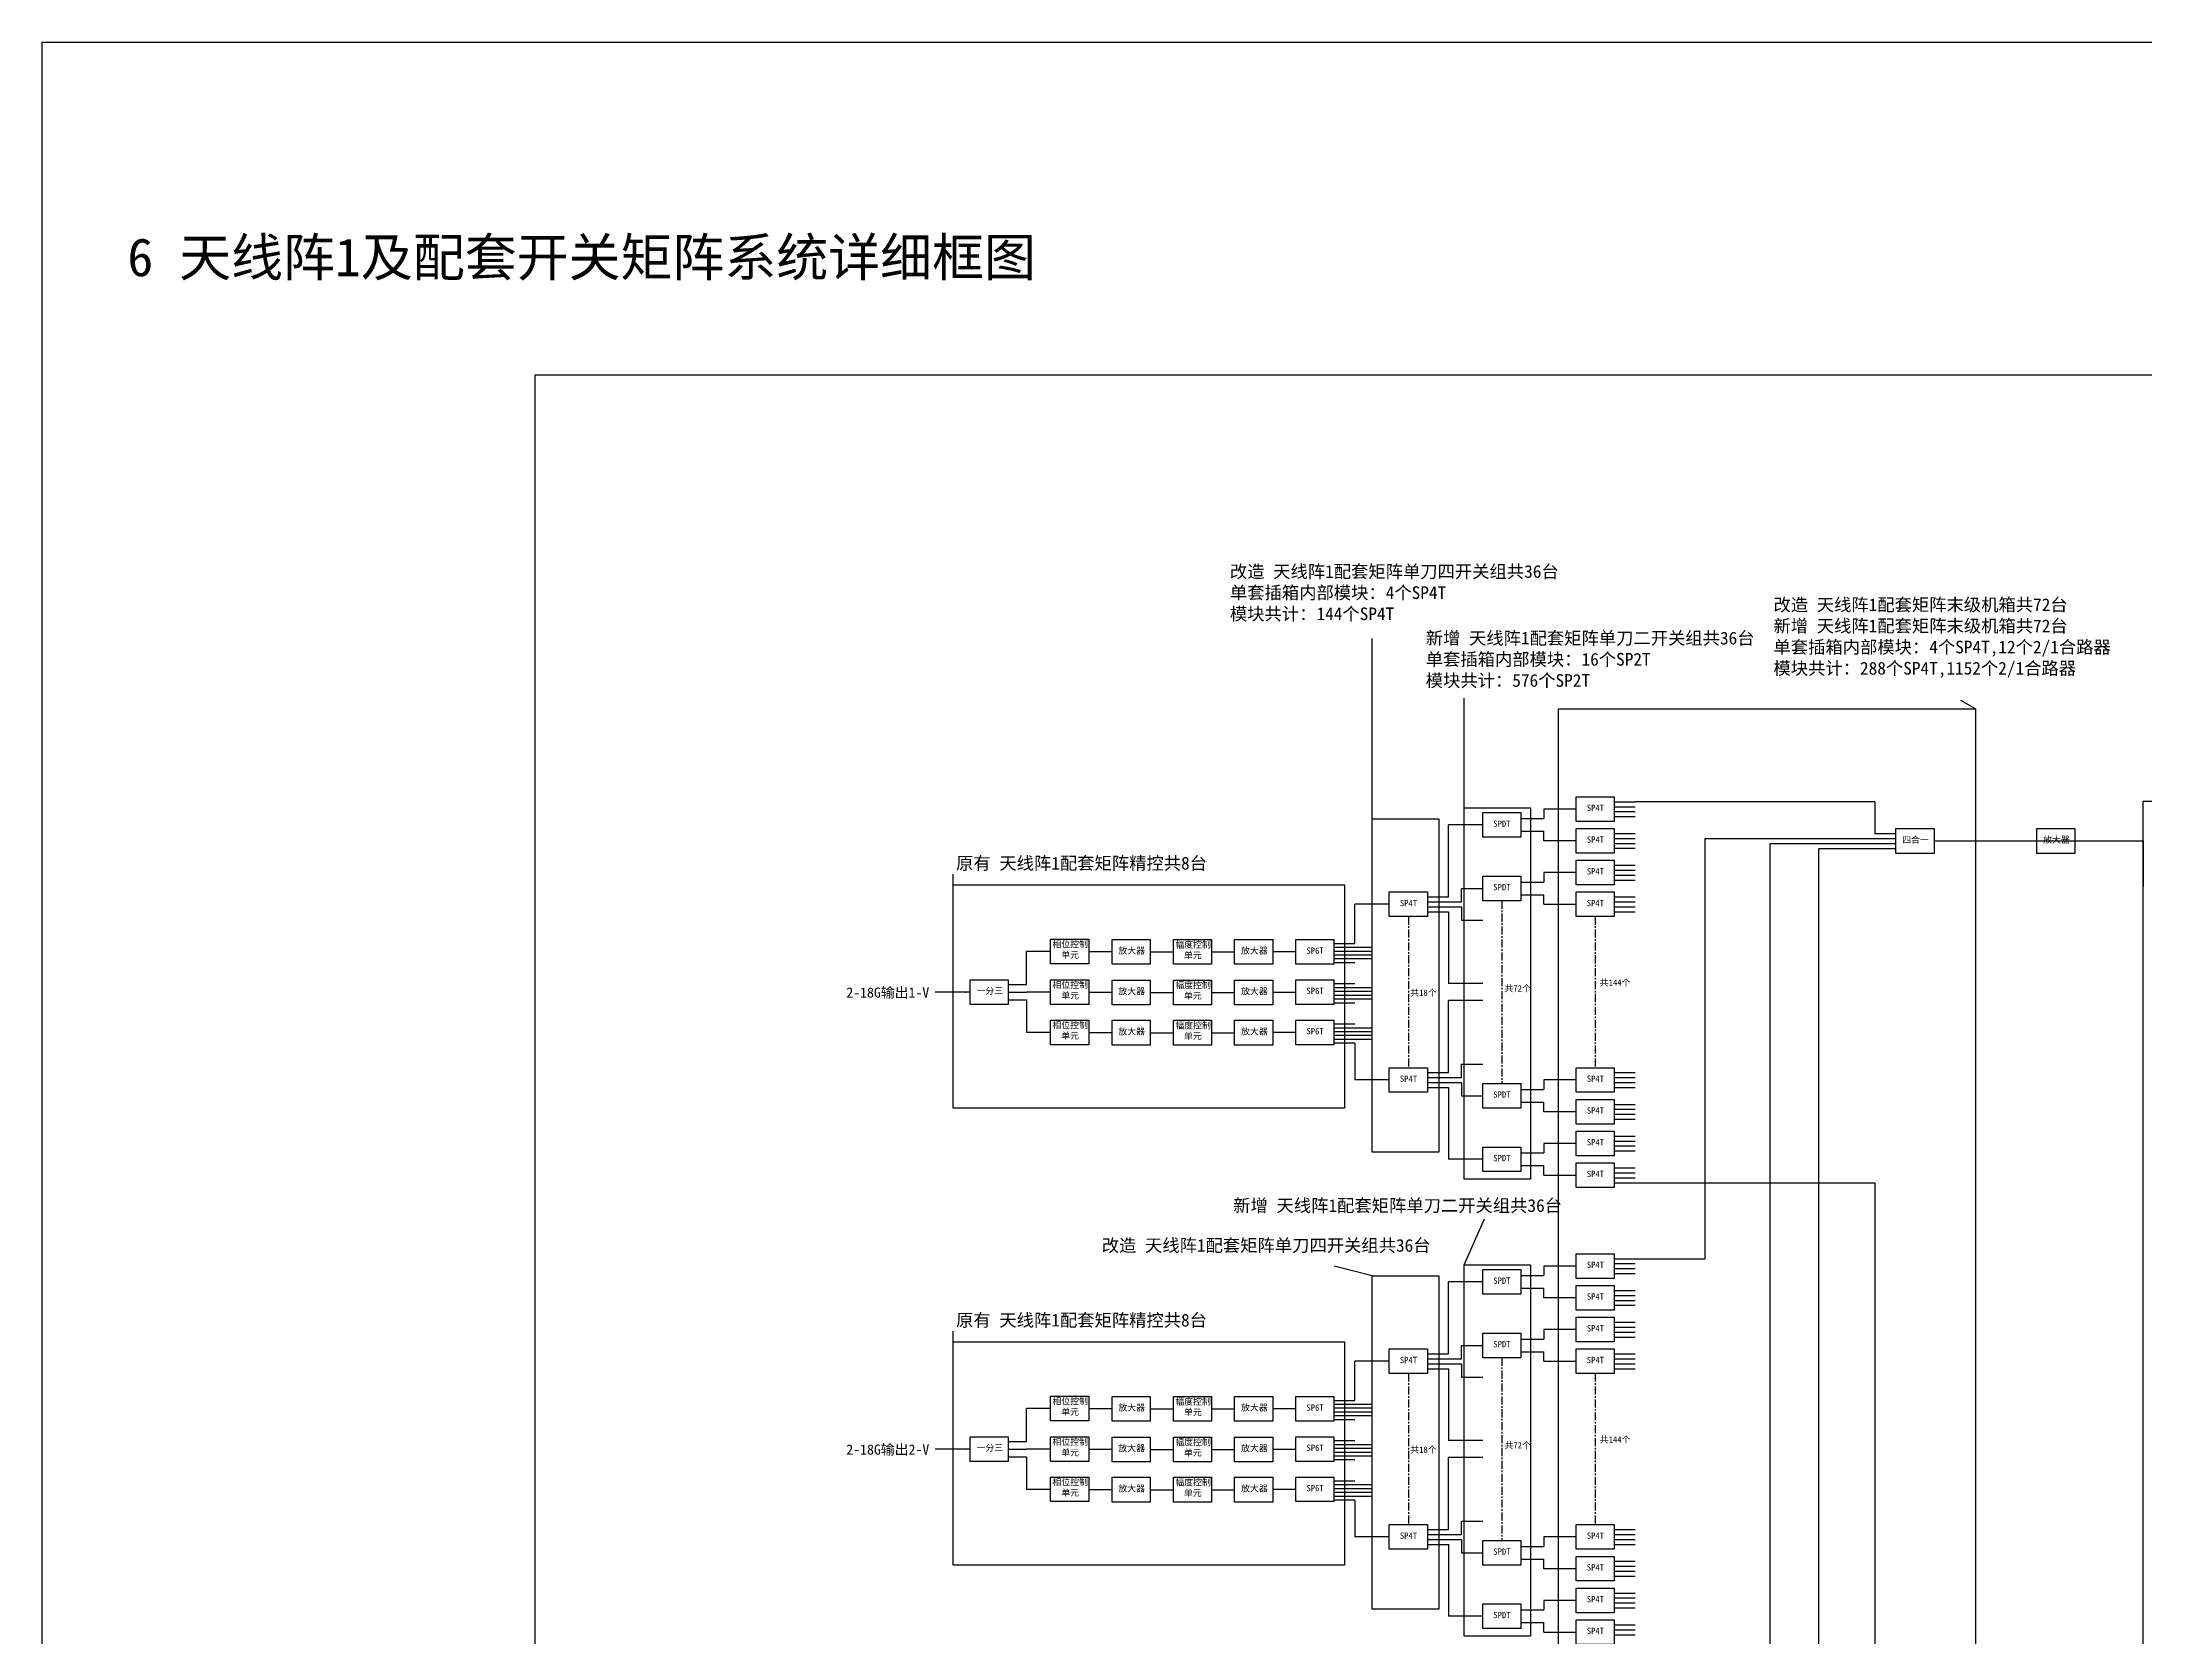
# Model space of a CAD drawing. Header units: millimetres. Extents: x 19126 to 29773, y -13344 to -11046.
# Drawn here: x 22401 to 24059, y -12304 to -11046 of the extents above; entities that cross this region are included whole.
import ezdxf
from ezdxf import colors
from ezdxf.entities.mleader import LeaderData, LeaderLine
from ezdxf.math import Vec2, Vec3

# ---------------------------------------------------------------- set-up
doc = ezdxf.new("R2010")
doc.units = ezdxf.units.MM
doc.linetypes.add('CENTER', pattern=[10.16, 6.35, -1.27, 1.27, -1.27])
for name, color, linetype in [('217-320连线', 2, 'Continuous'), ('中心线', 211, 'CENTER'), ('图层1', 7, 'Continuous'), ('尺寸线', 6, 'Continuous'), ('框线分割', 6, 'Continuous'), ('连线', 7, 'Continuous')]:
    doc.layers.add(name, color=color, linetype=linetype)
doc.styles.get("Standard").update_dxf_attribs({"font": ''})
doc.styles.get('Standard').set_extended_font_data('SimSun')

msp = doc.modelspace()

# ---------------------------------------------------------------- linework, layer by layer
at = {"color": 0}
for p, q in [((23711.9, -11673.8), (23862.2, -11673.8)), ((23763.1, -12364.8), (23763.1, -11677.7)), ((23763.1, -11677.7), (23862.2, -11677.7)), ((23801.5, -11681.6), (23862.2, -11681.6)), ((23520, -11723.7), (23520, -11713.1)), ((23520, -11713.1), (23536.6, -11713.1)), ((23520, -11727.5), (23520, -11738.1)), ((23584.8, -11725.6), (23610.2, -11725.6)), ((23520, -11738.1), (23536.6, -11738.1)), ((23520, -11862.1), (23520, -11851.5)), ((23520, -11851.5), (23536.6, -11851.5)), ((23520, -11865.9), (23520, -11876.5)), ((23520, -11876.5), (23536.6, -11876.5)), ((23584.8, -11939), (23610.2, -11939)), ((23520, -12083.7), (23520, -12073.1)), ((23520, -12073.1), (23536.6, -12073.1)), ((23520, -12087.5), (23520, -12098.1)), ((23520, -12098.1), (23536.6, -12098.1)), ((23584.8, -12085.6), (23610.2, -12085.6)), ((23520, -12222.1), (23520, -12211.5)), ((23520, -12211.5), (23536.6, -12211.5)), ((23520, -12225.9), (23520, -12236.5)), ((23520, -12236.5), (23536.6, -12236.5)), ((23584.8, -12299), (23610.2, -12299))]:
    msp.add_line(p, q, dxfattribs=at)
for p, q in [((23196.1, -11762.8), (23177.1, -11762.8)), ((23226.1, -11762.8), (23244.5, -11762.8)), ((23274.5, -11763.1), (23292.8, -11763.1)), ((23322.8, -11763.1), (23341.1, -11763.1)), ((23226.1, -11794.8), (23244.5, -11794.8)), ((23274.5, -11795.1), (23292.8, -11795.1)), ((23322.8, -11795.1), (23341.1, -11795.1)), ((23226.1, -11826.5), (23244.5, -11826.5)), ((23274.5, -11826.8), (23292.8, -11826.8)), ((23322.8, -11826.8), (23341.1, -11826.8)), ((23196.1, -12122.8), (23177.1, -12122.8)), ((23226.1, -12122.8), (23244.5, -12122.8)), ((23274.5, -12123.1), (23292.8, -12123.1)), ((23322.8, -12123.1), (23341.1, -12123.1)), ((23226.1, -12154.8), (23244.5, -12154.8)), ((23274.5, -12155.1), (23292.8, -12155.1)), ((23322.8, -12155.1), (23341.1, -12155.1)), ((23226.1, -12186.5), (23244.5, -12186.5)), ((23274.5, -12186.8), (23292.8, -12186.8)), ((23322.8, -12186.8), (23341.1, -12186.8))]:
    msp.add_line(p, q)
msp.add_lwpolyline([(22401.4, -11046.3), (25583, -11046.3), (25583, -13343.5), (22401.4, -13343.5)], close=True)
msp.add_lwpolyline([(24056.9, -11644.4), (24110.6, -11644.4), (24110.6, -12864.1), (24056.9, -12864.1)], close=True, dxfattribs=at)
at = {"layer": '217-320连线', "color": 35}
for p, q in [((23656.7, -11944.9), (23845.7, -11944.9)), ((23845.7, -11944.9), (23845.7, -12641.7))]:
    msp.add_line(p, q, dxfattribs=at)
at = {"layer": '217-320连线', "color": 1}
msp.add_lwpolyline([(22789.8, -11308.6), (25403.4, -11308.6), (25403.4, -13156.6), (22789.8, -13156.6)], close=True, dxfattribs=at)
at = {"layer": '中心线'}
for p, q in [((23478, -11735.3), (23478, -11854.3)), ((23551.6, -11722.8), (23551.6, -11866.8)), ((23625.2, -11735.3), (23625.2, -11854.3)), ((23551.6, -12082.8), (23551.6, -12226.8)), ((23478, -12095.3), (23478, -12214.3)), ((23625.2, -12095.3), (23625.2, -12214.3))]:
    msp.add_line(p, q, dxfattribs=at)
at = {"layer": '图层1'}
for p, q in [((23640.2, -11644.8), (23656.7, -11644.8)), ((23640.2, -11648.7), (23656.7, -11648.7)), ((23640.2, -11652.6), (23656.7, -11652.6)), ((23566.6, -11658.1), (23584.8, -11658.1)), ((23566.6, -11668.1), (23584.8, -11668.1)), ((23640.2, -11656.5), (23656.7, -11656.5)), ((23640.2, -11669.8), (23656.7, -11669.8)), ((23845.7, -11669.9), (23862.2, -11669.9)), ((23640.2, -11673.7), (23656.7, -11673.7)), ((23640.2, -11677.6), (23656.7, -11677.6)), ((23640.2, -11681.5), (23656.7, -11681.5)), ((23763.1, -11677.7), (23862.2, -11677.7)), ((23845.7, -11673.8), (23862.2, -11673.8)), ((23892.2, -11675.7), (23973.1, -11675.7)), ((23959.5, -11675.7), (24056.9, -11675.7)), ((24003.1, -11675.7), (24056.9, -11675.7)), ((23640.2, -11694.8), (23656.7, -11694.8)), ((23640.2, -11698.7), (23656.7, -11698.7)), ((23640.2, -11702.6), (23656.7, -11702.6)), ((23493, -11719.8), (23509.5, -11719.8)), ((23566.6, -11708.1), (23584.8, -11708.1)), ((23566.6, -11718.1), (23584.8, -11718.1)), ((23640.2, -11706.5), (23656.7, -11706.5)), ((23640.2, -11719.8), (23656.7, -11719.8)), ((23493, -11723.7), (23520, -11723.7)), ((23493, -11727.6), (23520, -11727.6)), ((23493, -11731.5), (23509.5, -11731.5)), ((23640.2, -11723.7), (23656.7, -11723.7)), ((23640.2, -11727.6), (23656.7, -11727.6)), ((23640.2, -11731.5), (23656.7, -11731.5)), ((23419.4, -11756.4), (23435.9, -11756.4)), ((23419.4, -11759.4), (23449.4, -11759.4)), ((23419.4, -11762.4), (23449.4, -11762.4)), ((23419.4, -11765.4), (23449.4, -11765.4)), ((23419.4, -11768.4), (23449.4, -11768.4)), ((23419.4, -11771.4), (23435.9, -11771.4)), ((23162.7, -11788.8), (23177.1, -11788.8)), ((23162.7, -11794.8), (23177.1, -11794.8)), ((23162.7, -11800.8), (23177.1, -11800.8)), ((23419.4, -11788.1), (23435.9, -11788.1)), ((23419.4, -11791.1), (23449.4, -11791.1)), ((23419.4, -11794.1), (23449.4, -11794.1)), ((23419.4, -11797.1), (23449.4, -11797.1)), ((23419.4, -11800.1), (23449.4, -11800.1)), ((23419.4, -11803.1), (23435.9, -11803.1)), ((23419.4, -11819.8), (23435.9, -11819.8)), ((23419.4, -11822.8), (23449.4, -11822.8)), ((23419.4, -11825.8), (23449.4, -11825.8)), ((23419.4, -11828.8), (23449.4, -11828.8)), ((23419.4, -11831.8), (23449.4, -11831.8)), ((23419.4, -11834.8), (23435.9, -11834.8)), ((23493, -11858.2), (23509.5, -11858.2)), ((23493, -11862.1), (23520, -11862.1)), ((23493, -11866), (23520, -11866)), ((23493, -11869.9), (23509.5, -11869.9)), ((23640.2, -11858.2), (23656.7, -11858.2)), ((23640.2, -11862.1), (23656.7, -11862.1)), ((23640.2, -11866), (23656.7, -11866)), ((23640.2, -11869.9), (23656.7, -11869.9)), ((23566.6, -11871.5), (23584.8, -11871.5)), ((23566.6, -11881.5), (23584.8, -11881.5)), ((23640.2, -11883.2), (23656.7, -11883.2)), ((23640.2, -11887.1), (23656.7, -11887.1)), ((23640.2, -11891), (23656.7, -11891)), ((23640.2, -11894.9), (23656.7, -11894.9)), ((23640.2, -11908.2), (23656.7, -11908.2)), ((23640.2, -11912.1), (23656.7, -11912.1)), ((23640.2, -11916), (23656.7, -11916)), ((23566.6, -11921.5), (23584.8, -11921.5)), ((23566.6, -11931.5), (23584.8, -11931.5)), ((23640.2, -11919.9), (23656.7, -11919.9)), ((23640.2, -11933.2), (23656.7, -11933.2)), ((23640.2, -11937.1), (23656.7, -11937.1)), ((23640.2, -11941), (23656.7, -11941)), ((23640.2, -11944.9), (23656.7, -11944.9)), ((23566.6, -12018.1), (23584.8, -12018.1)), ((23640.2, -12004.8), (23656.7, -12004.8)), ((23640.2, -12008.7), (23656.7, -12008.7)), ((23640.2, -12012.6), (23656.7, -12012.6)), ((23640.2, -12016.5), (23656.7, -12016.5)), ((23566.6, -12028.1), (23584.8, -12028.1)), ((23640.2, -12029.8), (23656.7, -12029.8)), ((23640.2, -12033.7), (23656.7, -12033.7)), ((23640.2, -12037.6), (23656.7, -12037.6)), ((23640.2, -12041.5), (23656.7, -12041.5)), ((23566.6, -12068.1), (23584.8, -12068.1)), ((23640.2, -12054.8), (23656.7, -12054.8)), ((23640.2, -12058.7), (23656.7, -12058.7)), ((23640.2, -12062.6), (23656.7, -12062.6)), ((23640.2, -12066.5), (23656.7, -12066.5)), ((23493, -12079.8), (23509.5, -12079.8)), ((23493, -12083.7), (23520, -12083.7)), ((23566.6, -12078.1), (23584.8, -12078.1)), ((23640.2, -12079.8), (23656.7, -12079.8)), ((23640.2, -12083.7), (23656.7, -12083.7)), ((23493, -12087.6), (23520, -12087.6)), ((23493, -12091.5), (23509.5, -12091.5)), ((23640.2, -12087.6), (23656.7, -12087.6)), ((23640.2, -12091.5), (23656.7, -12091.5)), ((23419.4, -12116.4), (23435.9, -12116.4)), ((23419.4, -12119.4), (23449.4, -12119.4)), ((23419.4, -12122.4), (23449.4, -12122.4)), ((23419.4, -12125.4), (23449.4, -12125.4)), ((23419.4, -12128.4), (23449.4, -12128.4)), ((23419.4, -12131.4), (23435.9, -12131.4)), ((23162.7, -12148.8), (23177.1, -12148.8)), ((23419.4, -12148.1), (23435.9, -12148.1)), ((23419.4, -12151.1), (23449.4, -12151.1)), ((23162.7, -12154.8), (23177.1, -12154.8)), ((23162.7, -12160.8), (23177.1, -12160.8)), ((23419.4, -12154.1), (23449.4, -12154.1)), ((23419.4, -12157.1), (23449.4, -12157.1)), ((23419.4, -12160.1), (23449.4, -12160.1)), ((23419.4, -12163.1), (23435.9, -12163.1)), ((23419.4, -12179.8), (23435.9, -12179.8)), ((23419.4, -12182.8), (23449.4, -12182.8)), ((23419.4, -12185.8), (23449.4, -12185.8)), ((23419.4, -12188.8), (23449.4, -12188.8)), ((23419.4, -12191.8), (23449.4, -12191.8)), ((23419.4, -12194.8), (23435.9, -12194.8)), ((23493, -12218.2), (23509.5, -12218.2)), ((23493, -12222.1), (23520, -12222.1)), ((23493, -12226), (23520, -12226)), ((23493, -12229.9), (23509.5, -12229.9)), ((23566.6, -12231.5), (23584.8, -12231.5)), ((23640.2, -12218.2), (23656.7, -12218.2)), ((23640.2, -12222.1), (23656.7, -12222.1)), ((23640.2, -12226), (23656.7, -12226)), ((23640.2, -12229.9), (23656.7, -12229.9)), ((23566.6, -12241.5), (23584.8, -12241.5)), ((23640.2, -12243.2), (23656.7, -12243.2)), ((23640.2, -12247.1), (23656.7, -12247.1)), ((23640.2, -12251), (23656.7, -12251)), ((23640.2, -12254.9), (23656.7, -12254.9)), ((23566.6, -12281.5), (23584.8, -12281.5)), ((23640.2, -12268.2), (23656.7, -12268.2)), ((23640.2, -12272.1), (23656.7, -12272.1)), ((23640.2, -12276), (23656.7, -12276)), ((23640.2, -12279.9), (23656.7, -12279.9)), ((23566.6, -12291.5), (23584.8, -12291.5)), ((23640.2, -12293.2), (23656.7, -12293.2)), ((23640.2, -12297.1), (23656.7, -12297.1)), ((23640.2, -12301), (23656.7, -12301))]:
    msp.add_line(p, q, dxfattribs=at)
for points in [[(23536.6, -11653.4), (23566.6, -11653.4), (23566.6, -11672.8), (23536.6, -11672.8)], [(23610.2, -11640.9), (23640.2, -11640.9), (23640.2, -11660.3), (23610.2, -11660.3)], [(23610.2, -11665.9), (23640.2, -11665.9), (23640.2, -11685.3), (23610.2, -11685.3)], [(23862.2, -11666), (23892.2, -11666), (23892.2, -11685.5), (23862.2, -11685.5)], [(23973.1, -11666), (24003.1, -11666), (24003.1, -11685.5), (23973.1, -11685.5)], [(23536.6, -11703.4), (23566.6, -11703.4), (23566.6, -11722.8), (23536.6, -11722.8)], [(23610.2, -11690.9), (23640.2, -11690.9), (23640.2, -11710.3), (23610.2, -11710.3)], [(23463, -11715.9), (23493, -11715.9), (23493, -11735.3), (23463, -11735.3)], [(23610.2, -11715.9), (23640.2, -11715.9), (23640.2, -11735.3), (23610.2, -11735.3)], [(23196.1, -11753.1), (23226.1, -11753.1), (23226.1, -11772.6), (23196.1, -11772.6)], [(23244.5, -11753.4), (23274.5, -11753.4), (23274.5, -11772.8), (23244.5, -11772.8)], [(23292.8, -11753.4), (23322.8, -11753.4), (23322.8, -11772.8), (23292.8, -11772.8)], [(23341.1, -11753.4), (23371.1, -11753.4), (23371.1, -11772.8), (23341.1, -11772.8)], [(23389.4, -11753.4), (23419.4, -11753.4), (23419.4, -11772.8), (23389.4, -11772.8)], [(23132.7, -11785.1), (23162.7, -11785.1), (23162.7, -11804.5), (23132.7, -11804.5)], [(23196.1, -11785.1), (23226.1, -11785.1), (23226.1, -11804.5), (23196.1, -11804.5)], [(23244.5, -11785.3), (23274.5, -11785.3), (23274.5, -11804.8), (23244.5, -11804.8)], [(23292.8, -11785.3), (23322.8, -11785.3), (23322.8, -11804.8), (23292.8, -11804.8)], [(23341.1, -11785.3), (23371.1, -11785.3), (23371.1, -11804.8), (23341.1, -11804.8)], [(23389.4, -11785.1), (23419.4, -11785.1), (23419.4, -11804.5), (23389.4, -11804.5)], [(23196.1, -11816.8), (23226.1, -11816.8), (23226.1, -11836.2), (23196.1, -11836.2)], [(23244.5, -11817), (23274.5, -11817), (23274.5, -11836.5), (23244.5, -11836.5)], [(23292.8, -11817), (23322.8, -11817), (23322.8, -11836.5), (23292.8, -11836.5)], [(23341.1, -11817), (23371.1, -11817), (23371.1, -11836.5), (23341.1, -11836.5)], [(23389.4, -11816.8), (23419.4, -11816.8), (23419.4, -11836.2), (23389.4, -11836.2)], [(23463, -11854.3), (23493, -11854.3), (23493, -11873.7), (23463, -11873.7)], [(23536.6, -11866.8), (23566.6, -11866.8), (23566.6, -11886.2), (23536.6, -11886.2)], [(23610.2, -11854.3), (23640.2, -11854.3), (23640.2, -11873.7), (23610.2, -11873.7)], [(23610.2, -11879.3), (23640.2, -11879.3), (23640.2, -11898.7), (23610.2, -11898.7)], [(23536.6, -11916.8), (23566.6, -11916.8), (23566.6, -11936.2), (23536.6, -11936.2)], [(23610.2, -11904.3), (23640.2, -11904.3), (23640.2, -11923.7), (23610.2, -11923.7)], [(23610.2, -11929.3), (23640.2, -11929.3), (23640.2, -11948.7), (23610.2, -11948.7)], [(23610.2, -12000.9), (23640.2, -12000.9), (23640.2, -12020.3), (23610.2, -12020.3)], [(23536.6, -12013.4), (23566.6, -12013.4), (23566.6, -12032.8), (23536.6, -12032.8)], [(23610.2, -12025.9), (23640.2, -12025.9), (23640.2, -12045.3), (23610.2, -12045.3)], [(23610.2, -12050.9), (23640.2, -12050.9), (23640.2, -12070.3), (23610.2, -12070.3)], [(23536.6, -12063.4), (23566.6, -12063.4), (23566.6, -12082.8), (23536.6, -12082.8)], [(23463, -12075.9), (23493, -12075.9), (23493, -12095.3), (23463, -12095.3)], [(23610.2, -12075.9), (23640.2, -12075.9), (23640.2, -12095.3), (23610.2, -12095.3)], [(23196.1, -12113.1), (23226.1, -12113.1), (23226.1, -12132.6), (23196.1, -12132.6)], [(23244.5, -12113.4), (23274.5, -12113.4), (23274.5, -12132.8), (23244.5, -12132.8)], [(23292.8, -12113.4), (23322.8, -12113.4), (23322.8, -12132.8), (23292.8, -12132.8)], [(23341.1, -12113.4), (23371.1, -12113.4), (23371.1, -12132.8), (23341.1, -12132.8)], [(23389.4, -12113.4), (23419.4, -12113.4), (23419.4, -12132.8), (23389.4, -12132.8)], [(23132.7, -12145.1), (23162.7, -12145.1), (23162.7, -12164.5), (23132.7, -12164.5)], [(23196.1, -12145.1), (23226.1, -12145.1), (23226.1, -12164.5), (23196.1, -12164.5)], [(23244.5, -12145.3), (23274.5, -12145.3), (23274.5, -12164.8), (23244.5, -12164.8)], [(23292.8, -12145.3), (23322.8, -12145.3), (23322.8, -12164.8), (23292.8, -12164.8)], [(23341.1, -12145.3), (23371.1, -12145.3), (23371.1, -12164.8), (23341.1, -12164.8)], [(23389.4, -12145.1), (23419.4, -12145.1), (23419.4, -12164.5), (23389.4, -12164.5)], [(23196.1, -12176.8), (23226.1, -12176.8), (23226.1, -12196.2), (23196.1, -12196.2)], [(23244.5, -12177), (23274.5, -12177), (23274.5, -12196.5), (23244.5, -12196.5)], [(23292.8, -12177), (23322.8, -12177), (23322.8, -12196.5), (23292.8, -12196.5)], [(23341.1, -12177), (23371.1, -12177), (23371.1, -12196.5), (23341.1, -12196.5)], [(23389.4, -12176.8), (23419.4, -12176.8), (23419.4, -12196.2), (23389.4, -12196.2)], [(23463, -12214.3), (23493, -12214.3), (23493, -12233.7), (23463, -12233.7)], [(23610.2, -12214.3), (23640.2, -12214.3), (23640.2, -12233.7), (23610.2, -12233.7)], [(23536.6, -12226.8), (23566.6, -12226.8), (23566.6, -12246.2), (23536.6, -12246.2)], [(23610.2, -12239.3), (23640.2, -12239.3), (23640.2, -12258.7), (23610.2, -12258.7)], [(23610.2, -12264.3), (23640.2, -12264.3), (23640.2, -12283.7), (23610.2, -12283.7)], [(23536.6, -12276.8), (23566.6, -12276.8), (23566.6, -12296.2), (23536.6, -12296.2)], [(23610.2, -12289.3), (23640.2, -12289.3), (23640.2, -12308.7), (23610.2, -12308.7)]]:
    msp.add_lwpolyline(points, close=True, dxfattribs=at)
at = {"layer": '框线分割', "color": 1}
for p, q in [((23449.4, -11658.2), (23449.4, -11516.2)), ((23522.1, -11649.7), (23522.1, -11563.1)), ((23924.8, -11571.6), (23913.3, -11565)), ((23522.1, -12009.7), (23538.1, -11973.4)), ((23449.4, -12018.2), (23419.5, -12010.7))]:
    msp.add_line(p, q, dxfattribs=at)
at = {"layer": '框线分割', "color": 3}
for p, q in [((23119.2, -11710.3), (23119.2, -11701.9)), ((23119.2, -12070.3), (23119.2, -12061.9))]:
    msp.add_line(p, q, dxfattribs=at)
at = {"layer": '框线分割', "color": 1}
for points in [[(23596.3, -11571.6), (23924.8, -11571.6), (23924.8, -13067.4), (23596.3, -13067.4)], [(23522.1, -11649.7), (23574.2, -11649.7), (23574.2, -11942.2), (23522.1, -11942.2)], [(23449.4, -11658.2), (23502.1, -11658.2), (23502.1, -11920.8), (23449.4, -11920.8)], [(23449.4, -12018.2), (23502.1, -12018.2), (23502.1, -12280.8), (23449.4, -12280.8)], [(23522.1, -12009.7), (23574.2, -12009.7), (23574.2, -12302.2), (23522.1, -12302.2)]]:
    msp.add_lwpolyline(points, close=True, dxfattribs=at)
at = {"layer": '框线分割', "color": 3}
for points in [[(23119.2, -11710.3), (23427.6, -11710.3), (23427.6, -11886.2), (23119.2, -11886.2)], [(23119.2, -12070.3), (23427.6, -12070.3), (23427.6, -12246.2), (23119.2, -12246.2)]]:
    msp.add_lwpolyline(points, close=True, dxfattribs=at)
at = {"layer": '连线'}
for p, q in [((23610.2, -11650.6), (23584.8, -11650.6)), ((23584.8, -11650.6), (23584.8, -11658.1)), ((23845.7, -11644.8), (23656.7, -11644.8)), ((23845.7, -11644.8), (23845.7, -11669.9)), ((23536.6, -11663.1), (23509.5, -11663.1)), ((23509.5, -11719.8), (23509.5, -11663.1)), ((23584.8, -11675.6), (23584.8, -11668.1)), ((23610.2, -11675.6), (23584.8, -11675.6)), ((23711.9, -12004.8), (23711.9, -11673.8)), ((23801.5, -12724.8), (23801.5, -11681.6)), ((24056.9, -11675.7), (24056.9, -11711.7)), ((23610.2, -11700.6), (23584.8, -11700.6)), ((23584.8, -11700.6), (23584.8, -11708.1)), ((23584.8, -11725.6), (23584.8, -11718.1)), ((23463, -11725.6), (23435.9, -11725.6)), ((23435.9, -11756.4), (23435.9, -11725.6)), ((23509.5, -11731.4), (23509.5, -11788.1)), ((23177.1, -11788.8), (23177.1, -11762.8)), ((23389.4, -11763.1), (23371.1, -11763.1)), ((23132.7, -11794.8), (23105.6, -11794.8)), ((23196.1, -11794.8), (23177.1, -11794.8)), ((23177.1, -11800.8), (23177.1, -11826.5)), ((23371.1, -11794.8), (23389.4, -11794.8)), ((23536.6, -11788.1), (23509.5, -11788.1)), ((23536.6, -11801.5), (23509.5, -11801.5)), ((23509.5, -11858.2), (23509.5, -11801.5)), ((23196.1, -11826.5), (23177.1, -11826.5)), ((23389.4, -11826.5), (23371.1, -11826.5)), ((23435.9, -11835), (23435.9, -11864)), ((23463, -11864), (23435.9, -11864)), ((23509.5, -11869.8), (23509.5, -11926.5)), ((23610.2, -11864), (23584.8, -11864)), ((23584.8, -11864), (23584.8, -11871.5)), ((23584.8, -11889), (23584.8, -11881.5)), ((23610.2, -11889), (23584.8, -11889)), ((23610.2, -11914), (23584.8, -11914)), ((23584.8, -11914), (23584.8, -11921.5)), ((23536.6, -11926.5), (23509.5, -11926.5)), ((23584.8, -11939), (23584.8, -11931.5)), ((23610.2, -12010.6), (23584.8, -12010.6)), ((23584.8, -12010.6), (23584.8, -12018.1)), ((23656.7, -12004.8), (23711.9, -12004.8)), ((23536.6, -12023.1), (23509.5, -12023.1)), ((23509.5, -12079.8), (23509.5, -12023.1)), ((23584.8, -12035.6), (23584.8, -12028.1)), ((23610.2, -12035.6), (23584.8, -12035.6)), ((23610.2, -12060.6), (23584.8, -12060.6)), ((23584.8, -12060.6), (23584.8, -12068.1)), ((23584.8, -12085.6), (23584.8, -12078.1)), ((23463, -12085.6), (23435.9, -12085.6)), ((23435.9, -12116.4), (23435.9, -12085.6)), ((23509.5, -12091.4), (23509.5, -12148.1)), ((23177.1, -12148.8), (23177.1, -12122.8)), ((23389.4, -12123.1), (23371.1, -12123.1)), ((23536.6, -12148.1), (23509.5, -12148.1)), ((23132.7, -12154.8), (23105.6, -12154.8)), ((23196.1, -12154.8), (23177.1, -12154.8)), ((23177.1, -12160.8), (23177.1, -12186.5)), ((23371.1, -12154.8), (23389.4, -12154.8)), ((23536.6, -12161.5), (23509.5, -12161.5)), ((23509.5, -12218.2), (23509.5, -12161.5)), ((23196.1, -12186.5), (23177.1, -12186.5)), ((23389.4, -12186.5), (23371.1, -12186.5)), ((23435.9, -12195), (23435.9, -12224)), ((23463, -12224), (23435.9, -12224)), ((23509.5, -12229.8), (23509.5, -12286.5)), ((23610.2, -12224), (23584.8, -12224)), ((23584.8, -12224), (23584.8, -12231.5)), ((23584.8, -12249), (23584.8, -12241.5)), ((23610.2, -12249), (23584.8, -12249)), ((23610.2, -12274), (23584.8, -12274)), ((23584.8, -12274), (23584.8, -12281.5)), ((23536.6, -12286.5), (23509.5, -12286.5)), ((23584.8, -12299), (23584.8, -12291.5))]:
    msp.add_line(p, q, dxfattribs=at)

# ---------------------------------------------------------------- texts
at = {"insert": (22468.6, -11200.8), "char_height": 30, "attachment_point": 1}
msp.add_mtext_dynamic_manual_height_columns('{\\fFangSong|b1|i0|c134|p49;6 天线阵1及配套开关矩阵系统详细框图}', width=1230.671, gutter_width=12.5, heights=[0], dxfattribs=at)
at = {"layer": '图层1', "color": 6, "char_height": 8, "attachment_point": 1}
for s, insert in [('2-18G输出1-V', (23035.1, -11791.1)), ('2-18G输出2-V', (23035.1, -12151.1))]:
    msp.add_mtext_dynamic_manual_height_columns(s, width=153.361, gutter_width=12.5, heights=[0], dxfattribs=dict(at, insert=insert))
at = {"layer": '尺寸线', "char_height": 5, "attachment_point": 1}
for s, width, insert in [('\\pi14.895;SP4T', 43.457, (23603.7, -11647.1)), ('\\pi14.895;SPDT', 43.457, (23530, -11659.6)), ('\\pi14.895;SP4T', 43.457, (23603.7, -11672.1)), ('四合一', 43.457, (23867.1, -11672.2)), ('放大器', 43.457, (23978.1, -11672.2)), ('\\pi14.895;SP4T', 43.457, (23603.7, -11697.1)), ('\\pi14.895;SPDT', 43.457, (23530, -11709.6)), ('\\pi14.895;SP4T', 43.457, (23456.4, -11722.1)), ('\\pi14.895;SP4T', 43.457, (23603.7, -11722.1)), ('\\pi1.3904;相位控制\\P\\pi8.3765;单元', 30.336, (23196.1, -11754.6)), ('放大器', 43.457, (23249.5, -11759.6)), ('\\pi1.5293;幅度控制\\P\\pi8.3765;单元', 30.336, (23292.8, -11754.9)), ('放大器', 43.457, (23346.1, -11759.6)), ('\\pi14.895;SP6T', 43.457, (23382.8, -11759.6)), ('\\pi1.3904;相位控制\\P\\pi8.3765;单元', 30.336, (23196.1, -11786.6)), ('\\pi1.5293;幅度控制\\P\\pi8.3765;单元', 30.336, (23292.8, -11786.8)), ('共144个', 51.979, (23628.8, -11784.8)), ('一分三', 43.457, (23137.7, -11791.3)), ('放大器', 43.457, (23249.5, -11791.6)), ('放大器', 43.457, (23346.1, -11791.6)), ('\\pi14.895;SP6T', 43.457, (23382.8, -11791.3)), ('共18个', 51.979, (23479.5, -11792.8)), ('共72个', 51.979, (23553.7, -11789.3)), ('\\pi1.3904;相位控制\\P\\pi8.3765;单元', 30.336, (23196.1, -11818.3)), ('\\pi1.5293;幅度控制\\P\\pi8.3765;单元', 30.336, (23292.8, -11818.5)), ('放大器', 43.457, (23249.5, -11823.3)), ('放大器', 43.457, (23346.1, -11823.3)), ('\\pi14.895;SP6T', 43.457, (23382.8, -11823)), ('\\pi14.895;SP4T', 43.457, (23456.4, -11860.5)), ('\\pi14.895;SP4T', 43.457, (23603.7, -11860.5)), ('\\pi14.895;SPDT', 43.457, (23530, -11873)), ('\\pi14.895;SP4T', 43.457, (23603.7, -11885.5)), ('\\pi14.895;SP4T', 43.457, (23603.7, -11910.5)), ('\\pi14.895;SPDT', 43.457, (23530, -11923)), ('\\pi14.895;SP4T', 43.457, (23603.7, -11935.5)), ('\\pi14.895;SP4T', 43.457, (23603.7, -12007.1)), ('\\pi14.895;SPDT', 43.457, (23530, -12019.6)), ('\\pi14.895;SP4T', 43.457, (23603.7, -12032.1)), ('\\pi14.895;SP4T', 43.457, (23603.7, -12057.1)), ('\\pi14.895;SP4T', 43.457, (23456.4, -12082.1)), ('\\pi14.895;SPDT', 43.457, (23530, -12069.6)), ('\\pi14.895;SP4T', 43.457, (23603.7, -12082.1)), ('\\pi1.3904;相位控制\\P\\pi8.3765;单元', 30.336, (23196.1, -12114.6)), ('\\pi1.5293;幅度控制\\P\\pi8.3765;单元', 30.336, (23292.8, -12114.9)), ('放大器', 43.457, (23249.5, -12119.6)), ('放大器', 43.457, (23346.1, -12119.6)), ('\\pi14.895;SP6T', 43.457, (23382.8, -12119.6)), ('一分三', 43.457, (23137.7, -12151.3)), ('\\pi1.3904;相位控制\\P\\pi8.3765;单元', 30.336, (23196.1, -12146.6)), ('放大器', 43.457, (23249.5, -12151.6)), ('\\pi1.5293;幅度控制\\P\\pi8.3765;单元', 30.336, (23292.8, -12146.8)), ('放大器', 43.457, (23346.1, -12151.6)), ('\\pi14.895;SP6T', 43.457, (23382.8, -12151.3)), ('共72个', 51.979, (23553.7, -12149.3)), ('共144个', 51.979, (23628.8, -12144.8)), ('共18个', 51.979, (23479.5, -12152.8)), ('\\pi1.3904;相位控制\\P\\pi8.3765;单元', 30.336, (23196.1, -12178.3)), ('放大器', 43.457, (23249.5, -12183.3)), ('\\pi1.5293;幅度控制\\P\\pi8.3765;单元', 30.336, (23292.8, -12178.5)), ('放大器', 43.457, (23346.1, -12183.3)), ('\\pi14.895;SP6T', 43.457, (23382.8, -12183)), ('\\pi14.895;SP4T', 43.457, (23456.4, -12220.5)), ('\\pi14.895;SPDT', 43.457, (23530, -12233)), ('\\pi14.895;SP4T', 43.457, (23603.7, -12220.5)), ('\\pi14.895;SP4T', 43.457, (23603.7, -12245.5)), ('\\pi14.895;SPDT', 43.457, (23530, -12283)), ('\\pi14.895;SP4T', 43.457, (23603.7, -12270.5)), ('\\pi14.895;SP4T', 43.457, (23603.7, -12295.5))]:
    msp.add_mtext_dynamic_manual_height_columns(s, width=width, gutter_width=12.5, heights=[0], dxfattribs=dict(at, insert=insert))
at = {"layer": '框线分割', "color": 1, "char_height": 10, "attachment_point": 1}
for s, width, insert in [('改造 天线阵1配套矩阵单刀四开关组共36台\\P单套插箱内部模块：4个SP4T\\P模块共计：144个SP4T', 377.822, (23337.4, -11458.4)), ('改造 天线阵1配套矩阵末级机箱共72台\\P新增 天线阵1配套矩阵末级机箱共72台\\P单套插箱内部模块：4个SP4T,12个2/1合路器\\P模块共计：288个SP4T,1152个2/1合路器', 377.822, (23765.7, -11484.6)), ('新增 天线阵1配套矩阵单刀二开关组共36台\\P单套插箱内部模块：16个SP2T\\P模块共计：576个SP2T', 350.804, (23491.7, -11510.9)), ('新增 天线阵1配套矩阵单刀二开关组共36台', 310.735, (23340, -11957.9))]:
    msp.add_mtext_dynamic_manual_height_columns(s, width=width, gutter_width=12.5, heights=[0], dxfattribs=dict(at, insert=insert))
at = {"layer": '框线分割', "color": 3, "char_height": 10, "attachment_point": 1}
for insert in [(23121.6, -11688.2), (23121.6, -12048.2)]:
    msp.add_mtext_dynamic_manual_height_columns('原有 天线阵1配套矩阵精控共8台', width=314.241, gutter_width=12.5, heights=[0], dxfattribs=dict(at, insert=insert))
at = {"layer": '框线分割', "insert": (23236.4, -11989.3), "char_height": 10, "attachment_point": 1}
msp.add_mtext_dynamic_manual_height_columns('{\\C1;改造 天线阵1配套矩阵单刀四开关组共36台}', width=316.296, gutter_width=12.5, heights=[0], dxfattribs=at)

# ---------------------------------------------------------------- leaders
at = {"layer": '连线'}
ml = msp.add_multileader_mtext('Standard', dxfattribs=at)
ml.set_content('', color=256)
ml.set_leader_properties()
ml.build(insert=Vec2(0, 0))
ml.multileader.update_dxf_attribs({"dogleg_length": 0.36})
ctx = ml.context
ctx.base_point, ctx.plane_origin = Vec3(23101.3, -11794.8), Vec3(23087.3, -11792.8)
ctx.text_align_type = 2
notes = []
notes.append((ctx, [(1, (1, 1, 0), (23105.6, -11794.8), (-1, 0), 0.36, [(0, [(23132.7, -11794.8)], 0, [])])]))
ctx.mtext.insert, ctx.mtext.alignment, ctx.mtext.flow_direction = Vec3(23103.3, -11792.8), 3, 5
ml = msp.add_multileader_mtext('Standard', dxfattribs=at)
ml.set_content('', color=256)
ml.set_leader_properties()
ml.build(insert=Vec2(0, 0))
ml.multileader.update_dxf_attribs({"dogleg_length": 0.36})
ctx = ml.context
ctx.base_point, ctx.plane_origin = Vec3(23101.3, -12154.8), Vec3(23087.3, -12152.8)
ctx.text_align_type = 2
notes.append((ctx, [(1, (1, 1, 0), (23105.6, -12154.8), (-1, 0), 0.36, [(0, [(23132.7, -12154.8)], 0, [])])]))
ctx.mtext.insert, ctx.mtext.alignment, ctx.mtext.flow_direction = Vec3(23103.3, -12152.8), 3, 5
for ctx, leaders in notes:
    for number, flags, end, landing, length, lines in leaders:
        leader = LeaderData()
        leader.index, (leader.has_last_leader_line, leader.has_dogleg_vector, leader.attachment_direction) = number, flags
        leader.last_leader_point, leader.dogleg_vector, leader.dogleg_length = Vec3(end), Vec3(landing), length
        for number, points, colour, breaks in lines:
            line = LeaderLine()
            line.index, line.vertices, line.color, line.breaks = number, Vec3.list(points), colors.encode_raw_color(colour), breaks
            leader.lines.append(line)
        ctx.leaders.append(leader)

doc.saveas('drawing.dxf')
